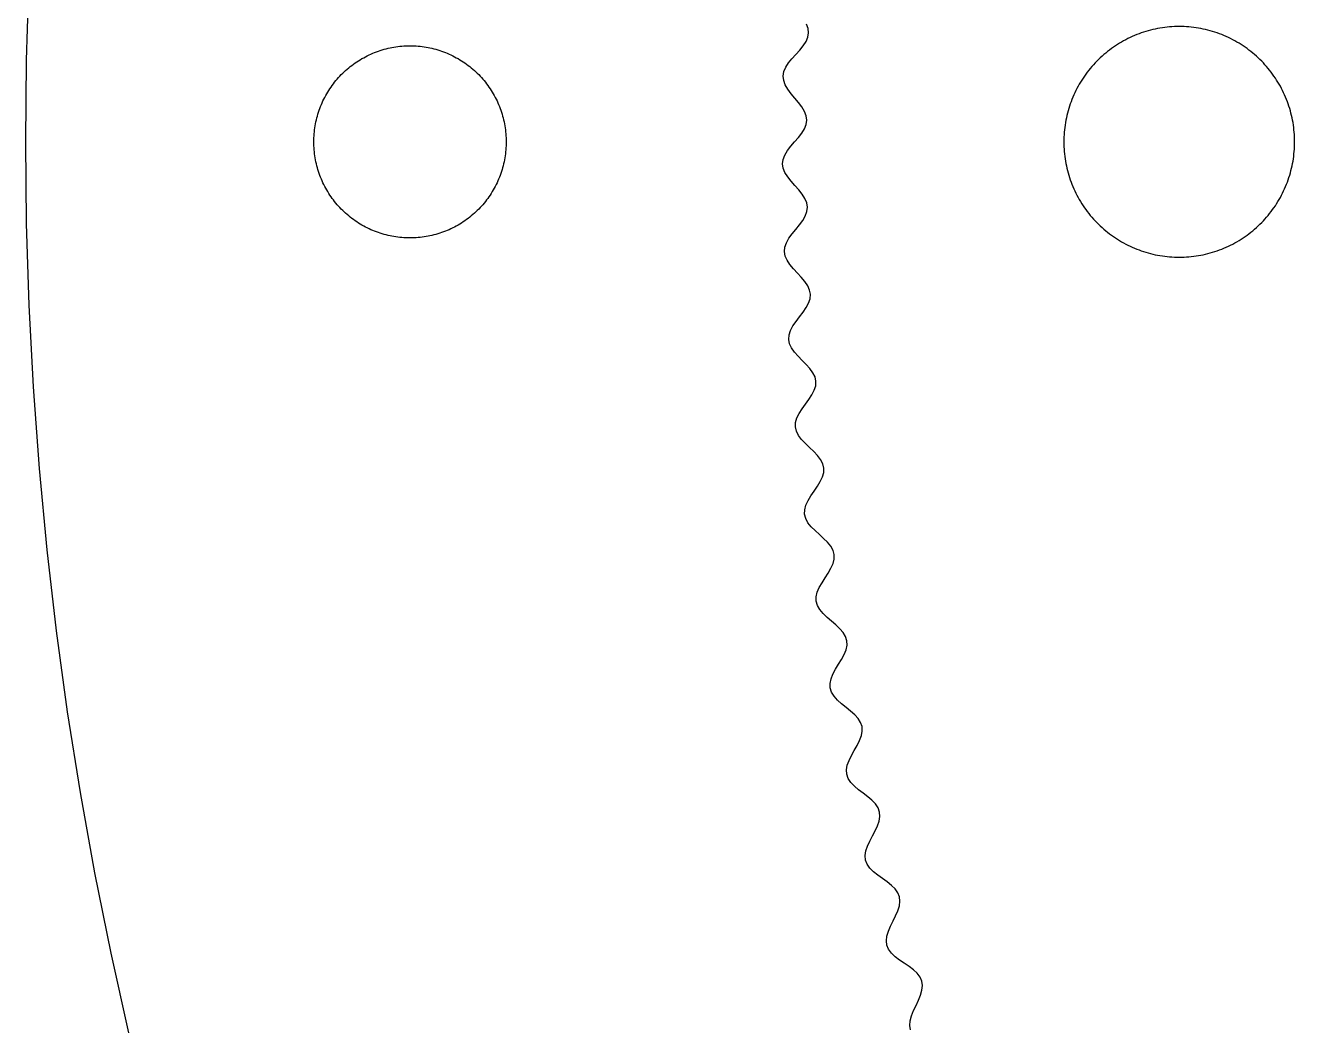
# Model space of a CAD drawing. Header units: metres. Extents: x -102 to 102, y -102 to 102.
# Drawn here: x -101.5 to -68.5, y -23.04 to 3.03 of the extents above; entities that cross this region are included whole.
import ezdxf

# ---------------------------------------------------------------- set-up
doc = ezdxf.new("R2010")
doc.units = ezdxf.units.M

msp = doc.modelspace()

# ---------------------------------------------------------------- linework, layer by layer
for p, q in [((-101.411, 4.25037), (-101.478, 2.12564)), ((-81.1469, 2.94716), (-81.1874, 3.06213)), ((-71.876, 2.97633), (-71.9382, 2.9678)), ((-71.8136, 2.98355), (-71.876, 2.97633)), ((-71.751, 2.98947), (-71.8136, 2.98355)), ((-71.6884, 2.99408), (-71.751, 2.98947)), ((-71.6256, 2.99736), (-71.6884, 2.99408)), ((-71.5628, 2.99933), (-71.6256, 2.99736)), ((-71.5, 3), (-71.5628, 2.99933)), ((-71.4372, 2.99933), (-71.5, 3)), ((-71.3744, 2.99736), (-71.4372, 2.99933)), ((-71.3116, 2.99408), (-71.3744, 2.99736)), ((-71.249, 2.98947), (-71.3116, 2.99408)), ((-71.1864, 2.98355), (-71.249, 2.98947)), ((-71.124, 2.97633), (-71.1864, 2.98355)), ((-71.0617, 2.9678), (-71.124, 2.97633)), ((-81.2033, 2.60866), (-81.1548, 2.72054)), ((-81.1548, 2.72054), (-81.1355, 2.83331)), ((-81.1355, 2.83331), (-81.1469, 2.94716)), ((-72.8899, 2.6586), (-72.9453, 2.62891)), ((-72.8339, 2.68713), (-72.8899, 2.6586)), ((-72.7773, 2.71448), (-72.8339, 2.68713)), ((-72.7202, 2.74063), (-72.7773, 2.71448)), ((-72.6625, 2.76558), (-72.7202, 2.74063)), ((-72.6044, 2.78932), (-72.6625, 2.76558)), ((-72.5457, 2.81184), (-72.6044, 2.78932)), ((-72.4866, 2.83311), (-72.5457, 2.81184)), ((-72.427, 2.85316), (-72.4866, 2.83311)), ((-72.3671, 2.87195), (-72.427, 2.85316)), ((-72.3067, 2.88948), (-72.3671, 2.87195)), ((-72.2461, 2.90575), (-72.3067, 2.88948)), ((-72.185, 2.92073), (-72.2461, 2.90575)), ((-72.1237, 2.93443), (-72.185, 2.92073)), ((-72.0621, 2.94685), (-72.1237, 2.93443)), ((-72.0003, 2.95798), (-72.0621, 2.94685)), ((-71.9382, 2.9678), (-72.0003, 2.95798)), ((-70.9997, 2.95798), (-71.0617, 2.9678)), ((-70.9379, 2.94685), (-70.9997, 2.95798)), ((-70.8763, 2.93443), (-70.9379, 2.94685)), ((-70.8149, 2.92073), (-70.8763, 2.93443)), ((-70.7539, 2.90575), (-70.8149, 2.92073)), ((-70.6932, 2.88948), (-70.7539, 2.90575)), ((-70.6329, 2.87195), (-70.6932, 2.88948)), ((-70.5729, 2.85316), (-70.6329, 2.87195)), ((-70.5134, 2.83311), (-70.5729, 2.85316)), ((-70.4543, 2.81184), (-70.5134, 2.83311)), ((-70.3956, 2.78932), (-70.4543, 2.81184)), ((-70.3374, 2.76558), (-70.3956, 2.78932)), ((-70.2798, 2.74063), (-70.3374, 2.76558)), ((-70.2227, 2.71448), (-70.2798, 2.74063)), ((-70.1661, 2.68713), (-70.2227, 2.71448)), ((-70.1101, 2.6586), (-70.1661, 2.68713)), ((-70.0547, 2.62891), (-70.1101, 2.6586)), ((-92.4688, 2.30466), (-92.4203, 2.32443)), ((-92.4203, 2.32443), (-92.3714, 2.3432)), ((-92.3714, 2.3432), (-92.3222, 2.36093)), ((-92.3222, 2.36093), (-92.2725, 2.37764)), ((-92.2725, 2.37764), (-92.2226, 2.3933)), ((-92.2226, 2.3933), (-92.1723, 2.4079)), ((-92.1723, 2.4079), (-92.1217, 2.42145)), ((-92.1217, 2.42145), (-92.0709, 2.43394)), ((-92.0709, 2.43394), (-92.0198, 2.44536)), ((-92.0198, 2.44536), (-91.9684, 2.4557)), ((-91.9684, 2.4557), (-91.9169, 2.46498)), ((-91.9169, 2.46498), (-91.8652, 2.47318)), ((-91.8652, 2.47318), (-91.8133, 2.48029)), ((-91.8133, 2.48029), (-91.7613, 2.4863)), ((-91.7613, 2.4863), (-91.7092, 2.49123)), ((-91.7092, 2.49123), (-91.657, 2.49506)), ((-91.657, 2.49506), (-91.6047, 2.4978)), ((-91.6047, 2.4978), (-91.5524, 2.49945)), ((-91.5524, 2.49945), (-91.5, 2.5)), ((-91.5, 2.5), (-91.4476, 2.49945)), ((-91.4476, 2.49945), (-91.3953, 2.4978)), ((-91.3953, 2.4978), (-91.343, 2.49506)), ((-91.343, 2.49506), (-91.2908, 2.49123)), ((-91.2908, 2.49123), (-91.2387, 2.4863)), ((-91.2387, 2.4863), (-91.1867, 2.48029)), ((-91.1867, 2.48029), (-91.1348, 2.47318)), ((-91.1348, 2.47318), (-91.0831, 2.46498)), ((-91.0831, 2.46498), (-91.0315, 2.4557)), ((-91.0315, 2.4557), (-90.9802, 2.44536)), ((-90.9802, 2.44536), (-90.9291, 2.43394)), ((-90.9291, 2.43394), (-90.8783, 2.42145)), ((-90.8783, 2.42145), (-90.8277, 2.4079)), ((-90.8277, 2.4079), (-90.7774, 2.3933)), ((-90.7774, 2.3933), (-90.7274, 2.37764)), ((-90.7274, 2.37764), (-90.6778, 2.36093)), ((-90.6778, 2.36093), (-90.6286, 2.3432)), ((-90.6286, 2.3432), (-90.5797, 2.32443)), ((-90.5797, 2.32443), (-90.5312, 2.30466)), ((-81.4682, 2.2756), (-81.3677, 2.38651)), ((-81.3677, 2.38651), (-81.2765, 2.49741)), ((-81.2765, 2.49741), (-81.2033, 2.60866)), ((-73.4123, 2.31154), (-73.4603, 2.27098)), ((-73.3634, 2.35107), (-73.4123, 2.31154)), ((-73.3138, 2.38959), (-73.3634, 2.35107)), ((-73.2634, 2.42705), (-73.3138, 2.38959)), ((-73.2121, 2.46344), (-73.2634, 2.42705)), ((-73.1602, 2.49875), (-73.2121, 2.46344)), ((-73.1075, 2.53297), (-73.1602, 2.49875)), ((-73.0541, 2.56609), (-73.1075, 2.53297)), ((-73, 2.59807), (-73.0541, 2.56609)), ((-72.9453, 2.62891), (-73, 2.59807)), ((-70, 2.59807), (-70.0547, 2.62891)), ((-69.9459, 2.56609), (-70, 2.59807)), ((-69.8925, 2.53297), (-69.9459, 2.56609)), ((-69.8398, 2.49875), (-69.8925, 2.53297)), ((-69.7879, 2.46344), (-69.8398, 2.49875)), ((-69.7366, 2.42705), (-69.7879, 2.46344)), ((-69.6862, 2.38959), (-69.7366, 2.42705)), ((-69.6366, 2.35107), (-69.6862, 2.38959)), ((-69.5877, 2.31154), (-69.6366, 2.35107)), ((-69.5397, 2.27098), (-69.5877, 2.31154)), ((-101.478, 2.12564), (-101.5, 0)), ((-93.0529, 1.95923), (-93.0115, 1.99132)), ((-93.0115, 1.99132), (-92.9695, 2.02254)), ((-92.9695, 2.02254), (-92.9268, 2.05287)), ((-92.9268, 2.05287), (-92.8835, 2.08229)), ((-92.8835, 2.08229), (-92.8396, 2.11081)), ((-92.8396, 2.11081), (-92.7951, 2.1384)), ((-92.7951, 2.1384), (-92.75, 2.16505)), ((-92.75, 2.16505), (-92.7044, 2.19077)), ((-92.7044, 2.19077), (-92.6582, 2.2155)), ((-92.6582, 2.2155), (-92.6116, 2.23927)), ((-92.6116, 2.23927), (-92.5644, 2.26205)), ((-92.5644, 2.26205), (-92.5168, 2.28386)), ((-92.5168, 2.28386), (-92.4688, 2.30466)), ((-90.5312, 2.30466), (-90.4832, 2.28386)), ((-90.4832, 2.28386), (-90.4355, 2.26205)), ((-90.4355, 2.26205), (-90.3884, 2.23927)), ((-90.3884, 2.23927), (-90.3418, 2.2155)), ((-90.3418, 2.2155), (-90.2956, 2.19077)), ((-90.2956, 2.19077), (-90.25, 2.16505)), ((-90.25, 2.16505), (-90.2049, 2.1384)), ((-90.2049, 2.1384), (-90.1604, 2.11081)), ((-90.1604, 2.11081), (-90.1165, 2.08229)), ((-90.1165, 2.08229), (-90.0732, 2.05287)), ((-90.0732, 2.05287), (-90.0305, 2.02254)), ((-90.0305, 2.02254), (-89.9885, 1.99132)), ((-89.9885, 1.99132), (-89.9471, 1.95923)), ((-81.7318, 1.94038), (-81.6593, 2.05275)), ((-81.6593, 2.05275), (-81.5686, 2.16443)), ((-81.5686, 2.16443), (-81.4682, 2.2756)), ((-73.7294, 2.00739), (-73.771, 1.96025)), ((-73.6869, 2.05363), (-73.7294, 2.00739)), ((-73.6434, 2.09898), (-73.6869, 2.05363)), ((-73.599, 2.14342), (-73.6434, 2.09898)), ((-73.5536, 2.1869), (-73.599, 2.14342)), ((-73.5074, 2.22943), (-73.5536, 2.1869)), ((-73.4603, 2.27098), (-73.5074, 2.22943)), ((-69.4926, 2.22943), (-69.5397, 2.27098)), ((-69.4464, 2.1869), (-69.4926, 2.22943)), ((-69.401, 2.14342), (-69.4464, 2.1869)), ((-69.3566, 2.09898), (-69.401, 2.14342)), ((-69.3131, 2.05363), (-69.3566, 2.09898)), ((-69.2706, 2.00739), (-69.3131, 2.05363)), ((-69.229, 1.96025), (-69.2706, 2.00739)), ((-93.3925, 1.63354), (-93.3578, 1.67282)), ((-93.3578, 1.67282), (-93.3224, 1.71136)), ((-93.3224, 1.71136), (-93.2862, 1.74915)), ((-93.2862, 1.74915), (-93.2491, 1.78618)), ((-93.2491, 1.78618), (-93.2114, 1.82242)), ((-93.2114, 1.82242), (-93.1728, 1.85785)), ((-93.1728, 1.85785), (-93.1335, 1.89249)), ((-93.1335, 1.89249), (-93.0936, 1.92627)), ((-93.0936, 1.92627), (-93.0529, 1.95923)), ((-89.9471, 1.95923), (-89.9064, 1.92627)), ((-89.9064, 1.92627), (-89.8664, 1.89249)), ((-89.8664, 1.89249), (-89.8272, 1.85785)), ((-89.8272, 1.85785), (-89.7886, 1.82242)), ((-89.7886, 1.82242), (-89.7508, 1.78618)), ((-89.7508, 1.78618), (-89.7138, 1.74915)), ((-89.7138, 1.74915), (-89.6776, 1.71136)), ((-89.6776, 1.71136), (-89.6421, 1.67282)), ((-89.6421, 1.67282), (-89.6075, 1.63354)), ((-81.797, 1.71339), (-81.7792, 1.82726)), ((-81.784, 1.59888), (-81.797, 1.71339)), ((-81.7792, 1.82726), (-81.7318, 1.94038)), ((-73.9987, 1.66017), (-74.033, 1.60747)), ((-73.9634, 1.71213), (-73.9987, 1.66017)), ((-73.927, 1.76335), (-73.9634, 1.71213)), ((-73.8896, 1.8138), (-73.927, 1.76335)), ((-73.8511, 1.86343), (-73.8896, 1.8138)), ((-73.8115, 1.91226), (-73.8511, 1.86343)), ((-73.771, 1.96025), (-73.8115, 1.91226)), ((-69.1884, 1.91226), (-69.229, 1.96025)), ((-69.1489, 1.86343), (-69.1884, 1.91226)), ((-69.1104, 1.8138), (-69.1489, 1.86343)), ((-69.0729, 1.76335), (-69.1104, 1.8138)), ((-69.0365, 1.71213), (-69.0729, 1.76335)), ((-69.0012, 1.66017), (-69.0365, 1.71213)), ((-68.967, 1.60747), (-69.0012, 1.66017)), ((-93.6384, 1.29506), (-93.6108, 1.33955)), ((-93.6108, 1.33955), (-93.5823, 1.38347)), ((-93.5823, 1.38347), (-93.5529, 1.42677)), ((-93.5529, 1.42677), (-93.5225, 1.46945)), ((-93.5225, 1.46945), (-93.4913, 1.51149)), ((-93.4913, 1.51149), (-93.4592, 1.55286)), ((-93.4592, 1.55286), (-93.4263, 1.59355)), ((-93.4263, 1.59355), (-93.3925, 1.63354)), ((-89.6075, 1.63354), (-89.5737, 1.59355)), ((-89.5737, 1.59355), (-89.5408, 1.55286)), ((-89.5408, 1.55286), (-89.5087, 1.51149)), ((-89.5087, 1.51149), (-89.4774, 1.46945)), ((-89.4774, 1.46945), (-89.4471, 1.42677)), ((-89.4471, 1.42677), (-89.4177, 1.38347)), ((-89.4177, 1.38347), (-89.3892, 1.33955)), ((-89.3892, 1.33955), (-89.3616, 1.29506)), ((-81.7414, 1.48387), (-81.784, 1.59888)), ((-81.6737, 1.36858), (-81.7414, 1.48387)), ((-81.5877, 1.25319), (-81.6737, 1.36858)), ((-74.1871, 1.33389), (-74.2145, 1.27733)), ((-74.1586, 1.38988), (-74.1871, 1.33389)), ((-74.1289, 1.44525), (-74.1586, 1.38988)), ((-74.0981, 1.5), (-74.1289, 1.44525)), ((-74.0661, 1.55408), (-74.0981, 1.5)), ((-74.033, 1.60747), (-74.0661, 1.55408)), ((-68.9339, 1.55408), (-68.967, 1.60747)), ((-68.9019, 1.5), (-68.9339, 1.55408)), ((-68.8711, 1.44525), (-68.9019, 1.5)), ((-68.8414, 1.38988), (-68.8711, 1.44525)), ((-68.8129, 1.33389), (-68.8414, 1.38988)), ((-68.7855, 1.27733), (-68.8129, 1.33389)), ((-93.8047, 0.968781), (-93.7839, 1.01683)), ((-93.7839, 1.01683), (-93.7621, 1.06444)), ((-93.7621, 1.06444), (-93.7393, 1.11159)), ((-93.7393, 1.11159), (-93.7155, 1.15823)), ((-93.7155, 1.15823), (-93.6908, 1.20438)), ((-93.6908, 1.20438), (-93.6651, 1.25)), ((-93.6651, 1.25), (-93.6384, 1.29506)), ((-89.3616, 1.29506), (-89.3349, 1.25)), ((-89.3349, 1.25), (-89.3092, 1.20438)), ((-89.3092, 1.20438), (-89.2845, 1.15823)), ((-89.2845, 1.15823), (-89.2607, 1.11159)), ((-89.2607, 1.11159), (-89.2379, 1.06444)), ((-89.2379, 1.06444), (-89.2161, 1.01683)), ((-89.2161, 1.01683), (-89.1953, 0.968781)), ((-81.4921, 1.13791), (-81.5877, 1.25319)), ((-81.3962, 1.0229), (-81.4921, 1.13791)), ((-81.3098, 0.908264), (-81.3962, 1.0229)), ((-74.3118, 1.04572), (-74.3331, 0.986588)), ((-74.2893, 1.10437), (-74.3118, 1.04572)), ((-74.2656, 1.16254), (-74.2893, 1.10437)), ((-74.2406, 1.2202), (-74.2656, 1.16254)), ((-74.2145, 1.27733), (-74.2406, 1.2202)), ((-68.7594, 1.2202), (-68.7855, 1.27733)), ((-68.7344, 1.16254), (-68.7594, 1.2202)), ((-68.7107, 1.10437), (-68.7344, 1.16254)), ((-68.6881, 1.04572), (-68.7107, 1.10437)), ((-68.6669, 0.986588), (-68.6881, 1.04572)), ((-93.9214, 0.621719), (-93.9079, 0.672287)), ((-93.9079, 0.672287), (-93.8933, 0.722565)), ((-93.8933, 0.722565), (-93.8776, 0.772537)), ((-93.8776, 0.772537), (-93.8609, 0.822159)), ((-93.8609, 0.822159), (-93.8432, 0.871429)), ((-93.8432, 0.871429), (-93.8244, 0.920303)), ((-93.8244, 0.920303), (-93.8047, 0.968781)), ((-89.1953, 0.968781), (-89.1756, 0.920303)), ((-89.1756, 0.920303), (-89.1568, 0.871429)), ((-89.1568, 0.871429), (-89.1391, 0.822159)), ((-89.1391, 0.822159), (-89.1223, 0.772537)), ((-89.1223, 0.772537), (-89.1067, 0.722565)), ((-89.1067, 0.722565), (-89.0921, 0.672287)), ((-89.0921, 0.672287), (-89.0785, 0.621719)), ((-81.2413, 0.794052), (-81.3098, 0.908264)), ((-81.1976, 0.680252), (-81.2413, 0.794052)), ((-81.183, 0.566772), (-81.1976, 0.680252)), ((-74.4207, 0.685043), (-74.4344, 0.623734)), ((-74.4057, 0.746063), (-74.4207, 0.685043)), ((-74.3895, 0.806747), (-74.4057, 0.746063)), ((-74.3719, 0.867081), (-74.3895, 0.806747)), ((-74.3532, 0.927048), (-74.3719, 0.867081)), ((-74.3331, 0.986588), (-74.3532, 0.927048)), ((-68.6468, 0.927048), (-68.6669, 0.986588)), ((-68.628, 0.867081), (-68.6468, 0.927048)), ((-68.6105, 0.806747), (-68.628, 0.867081)), ((-68.5942, 0.746063), (-68.6105, 0.806747)), ((-68.5793, 0.685043), (-68.5942, 0.746063)), ((-68.5656, 0.623734), (-68.5793, 0.685043)), ((-93.9803, 0.313324), (-93.9732, 0.365204)), ((-93.9732, 0.365204), (-93.965, 0.416916)), ((-93.965, 0.416916), (-93.9557, 0.468445)), ((-93.9557, 0.468445), (-93.9454, 0.519775)), ((-93.9454, 0.519775), (-93.9339, 0.570877)), ((-93.9339, 0.570877), (-93.9214, 0.621719)), ((-89.0785, 0.621719), (-89.066, 0.570877)), ((-89.066, 0.570877), (-89.0546, 0.519775)), ((-89.0546, 0.519775), (-89.0443, 0.468445)), ((-89.0443, 0.468445), (-89.035, 0.416916)), ((-89.035, 0.416916), (-89.0268, 0.365204)), ((-89.0268, 0.365204), (-89.0197, 0.313324)), ((-81.3145, 0.227066), (-81.2444, 0.340317)), ((-81.2444, 0.340317), (-81.1991, 0.453491)), ((-81.1991, 0.453491), (-81.183, 0.566772)), ((-74.4763, 0.375992), (-74.4836, 0.313583)), ((-74.4678, 0.438248), (-74.4763, 0.375992)), ((-74.458, 0.500305), (-74.4678, 0.438248)), ((-74.4469, 0.562134), (-74.458, 0.500305)), ((-74.4344, 0.623734), (-74.4469, 0.562134)), ((-68.5531, 0.562134), (-68.5656, 0.623734)), ((-68.542, 0.500305), (-68.5531, 0.562134)), ((-68.5322, 0.438248), (-68.542, 0.500305)), ((-68.5237, 0.375992), (-68.5322, 0.438248)), ((-68.5164, 0.313583), (-68.5237, 0.375992)), ((-101.5, 0), (-101.478, -2.12564)), ((-94, 0), (-93.9995, 0.052353)), ((-93.9995, -0.052353), (-94, 0)), ((-93.9995, 0.052353), (-93.9978, 0.104675)), ((-93.9978, 0.104675), (-93.9951, 0.156967)), ((-93.9951, 0.156967), (-93.9912, 0.209183)), ((-93.9912, 0.209183), (-93.9863, 0.261307)), ((-93.9863, 0.261307), (-93.9803, 0.313324)), ((-89.0197, 0.313324), (-89.0137, 0.261307)), ((-89.0137, 0.261307), (-89.0088, 0.209183)), ((-89.0088, 0.209183), (-89.0049, 0.156967)), ((-89.0049, 0.156967), (-89.0022, 0.104675)), ((-89.0022, 0.104675), (-89.0005, 0.052353)), ((-89.0005, 0.052353), (-89, 0)), ((-89, 0), (-89.0005, -0.052353)), ((-81.5973, -0.113922), (-81.5, 0)), ((-81.5, 0), (-81.4026, 0.113647)), ((-81.4026, 0.113647), (-81.3145, 0.227066)), ((-74.4993, 0.06282), (-74.5, 0)), ((-74.5, 0), (-74.4993, -0.06282)), ((-74.4974, 0.125626), (-74.4993, 0.06282)), ((-74.4941, 0.18837), (-74.4974, 0.125626)), ((-74.4895, 0.251022), (-74.4941, 0.18837)), ((-74.4836, 0.313583), (-74.4895, 0.251022)), ((-68.5105, 0.251022), (-68.5164, 0.313583)), ((-68.5059, 0.18837), (-68.5105, 0.251022)), ((-68.5026, 0.125626), (-68.5059, 0.18837)), ((-68.5007, 0.06282), (-68.5026, 0.125626)), ((-68.5, 0), (-68.5007, 0.06282)), ((-68.5007, -0.06282), (-68.5, 0)), ((-93.9978, -0.104675), (-93.9995, -0.052353)), ((-93.9951, -0.156967), (-93.9978, -0.104675)), ((-93.9912, -0.209183), (-93.9951, -0.156967)), ((-93.9863, -0.261307), (-93.9912, -0.209183)), ((-93.9803, -0.313324), (-93.9863, -0.261307)), ((-93.9732, -0.365204), (-93.9803, -0.313324)), ((-89.0197, -0.313324), (-89.0268, -0.365204)), ((-89.0137, -0.261307), (-89.0197, -0.313324)), ((-89.0088, -0.209183), (-89.0137, -0.261307)), ((-89.0049, -0.156967), (-89.0088, -0.209183)), ((-89.0022, -0.104675), (-89.0049, -0.156967)), ((-89.0005, -0.052353), (-89.0022, -0.104675)), ((-81.7541, -0.342438), (-81.6848, -0.228104)), ((-81.6848, -0.228104), (-81.5973, -0.113922)), ((-74.4993, -0.06282), (-74.4974, -0.125626)), ((-74.4974, -0.125626), (-74.4941, -0.18837)), ((-74.4941, -0.18837), (-74.4895, -0.251022)), ((-74.4895, -0.251022), (-74.4836, -0.313583)), ((-74.4836, -0.313583), (-74.4763, -0.375992)), ((-68.5237, -0.375992), (-68.5164, -0.313583)), ((-68.5164, -0.313583), (-68.5105, -0.251022)), ((-68.5105, -0.251022), (-68.5059, -0.18837)), ((-68.5059, -0.18837), (-68.5026, -0.125626)), ((-68.5026, -0.125626), (-68.5007, -0.06282)), ((-93.965, -0.416916), (-93.9732, -0.365204)), ((-93.9557, -0.468445), (-93.965, -0.416916)), ((-93.9454, -0.519775), (-93.9557, -0.468445)), ((-93.9339, -0.570877), (-93.9454, -0.519775)), ((-93.9214, -0.621719), (-93.9339, -0.570877)), ((-93.9079, -0.672287), (-93.9214, -0.621719)), ((-89.0785, -0.621719), (-89.0921, -0.672287)), ((-89.066, -0.570877), (-89.0785, -0.621719)), ((-89.0546, -0.519775), (-89.066, -0.570877)), ((-89.0443, -0.468445), (-89.0546, -0.519775)), ((-89.035, -0.416916), (-89.0443, -0.468445)), ((-89.0268, -0.365204), (-89.035, -0.416916)), ((-81.813, -0.571167), (-81.7983, -0.456848)), ((-81.7967, -0.685272), (-81.813, -0.571167)), ((-81.7983, -0.456848), (-81.7541, -0.342438)), ((-74.4763, -0.375992), (-74.4678, -0.438248)), ((-74.4678, -0.438248), (-74.458, -0.500305)), ((-74.458, -0.500305), (-74.4469, -0.562134)), ((-74.4469, -0.562134), (-74.4344, -0.623734)), ((-74.4344, -0.623734), (-74.4207, -0.685043)), ((-68.5793, -0.685043), (-68.5656, -0.623734)), ((-68.5656, -0.623734), (-68.5531, -0.562134)), ((-68.5531, -0.562134), (-68.542, -0.500305)), ((-68.542, -0.500305), (-68.5322, -0.438248)), ((-68.5322, -0.438248), (-68.5237, -0.375992)), ((-93.8933, -0.722565), (-93.9079, -0.672287)), ((-93.8776, -0.772537), (-93.8933, -0.722565)), ((-93.8609, -0.822159), (-93.8776, -0.772537)), ((-93.8432, -0.871429), (-93.8609, -0.822159)), ((-93.8244, -0.920303), (-93.8432, -0.871429)), ((-93.8047, -0.968781), (-93.8244, -0.920303)), ((-93.7839, -1.01683), (-93.8047, -0.968781)), ((-89.1953, -0.968781), (-89.2161, -1.01683)), ((-89.1756, -0.920303), (-89.1953, -0.968781)), ((-89.1568, -0.871429), (-89.1756, -0.920303)), ((-89.1391, -0.822159), (-89.1568, -0.871429)), ((-89.1223, -0.772537), (-89.1391, -0.822159)), ((-89.1067, -0.722565), (-89.1223, -0.772537)), ((-89.0921, -0.672287), (-89.1067, -0.722565)), ((-81.7509, -0.799042), (-81.7967, -0.685272)), ((-81.6801, -0.912399), (-81.7509, -0.799042)), ((-81.5909, -1.02534), (-81.6801, -0.912399)), ((-74.4207, -0.685043), (-74.4057, -0.746063)), ((-74.4057, -0.746063), (-74.3895, -0.806747)), ((-74.3895, -0.806747), (-74.3719, -0.867081)), ((-74.3719, -0.867081), (-74.3532, -0.927048)), ((-74.3532, -0.927048), (-74.3331, -0.986588)), ((-74.3331, -0.986588), (-74.3118, -1.04572)), ((-68.6881, -1.04572), (-68.6669, -0.986588)), ((-68.6669, -0.986588), (-68.6468, -0.927048)), ((-68.6468, -0.927048), (-68.628, -0.867081)), ((-68.628, -0.867081), (-68.6105, -0.806747)), ((-68.6105, -0.806747), (-68.5942, -0.746063)), ((-68.5942, -0.746063), (-68.5793, -0.685043)), ((-93.7621, -1.06444), (-93.7839, -1.01683)), ((-93.7393, -1.11159), (-93.7621, -1.06444)), ((-93.7155, -1.15823), (-93.7393, -1.11159)), ((-93.6908, -1.20438), (-93.7155, -1.15823)), ((-93.6651, -1.25), (-93.6908, -1.20438)), ((-93.6384, -1.29506), (-93.6651, -1.25)), ((-93.6108, -1.33955), (-93.6384, -1.29506)), ((-89.3616, -1.29506), (-89.3892, -1.33955)), ((-89.3349, -1.25), (-89.3616, -1.29506)), ((-89.3092, -1.20438), (-89.3349, -1.25)), ((-89.2845, -1.15823), (-89.3092, -1.20438)), ((-89.2607, -1.11159), (-89.2845, -1.15823)), ((-89.2379, -1.06444), (-89.2607, -1.11159)), ((-89.2161, -1.01683), (-89.2379, -1.06444)), ((-81.4921, -1.13791), (-81.5909, -1.02534)), ((-81.3931, -1.2502), (-81.4921, -1.13791)), ((-81.3034, -1.36237), (-81.3931, -1.2502)), ((-74.3118, -1.04572), (-74.2893, -1.10437)), ((-74.2893, -1.10437), (-74.2656, -1.16254)), ((-74.2656, -1.16254), (-74.2406, -1.2202)), ((-74.2406, -1.2202), (-74.2145, -1.27733)), ((-74.2145, -1.27733), (-74.1871, -1.33389)), ((-68.8129, -1.33389), (-68.7855, -1.27733)), ((-68.7855, -1.27733), (-68.7594, -1.2202)), ((-68.7594, -1.2202), (-68.7344, -1.16254)), ((-68.7344, -1.16254), (-68.7107, -1.10437)), ((-68.7107, -1.10437), (-68.6881, -1.04572)), ((-93.5823, -1.38347), (-93.6108, -1.33955)), ((-93.5529, -1.42677), (-93.5823, -1.38347)), ((-93.5225, -1.46945), (-93.5529, -1.42677)), ((-93.4913, -1.51149), (-93.5225, -1.46945)), ((-93.4592, -1.55286), (-93.4913, -1.51149)), ((-93.4263, -1.59355), (-93.4592, -1.55286)), ((-93.3925, -1.63354), (-93.4263, -1.59355)), ((-93.3578, -1.67282), (-93.3925, -1.63354)), ((-89.6075, -1.63354), (-89.6421, -1.67282)), ((-89.5737, -1.59355), (-89.6075, -1.63354)), ((-89.5408, -1.55286), (-89.5737, -1.59355)), ((-89.5087, -1.51149), (-89.5408, -1.55286)), ((-89.4774, -1.46945), (-89.5087, -1.51149)), ((-89.4471, -1.42677), (-89.4774, -1.46945)), ((-89.4177, -1.38347), (-89.4471, -1.42677)), ((-89.3892, -1.33955), (-89.4177, -1.38347)), ((-81.2318, -1.47462), (-81.3034, -1.36237)), ((-81.1849, -1.58717), (-81.2318, -1.47462)), ((-81.1672, -1.7002), (-81.1849, -1.58717)), ((-74.1871, -1.33389), (-74.1586, -1.38988)), ((-74.1586, -1.38988), (-74.1289, -1.44525)), ((-74.1289, -1.44525), (-74.0981, -1.5)), ((-74.0981, -1.5), (-74.0661, -1.55408)), ((-74.0661, -1.55408), (-74.033, -1.60747)), ((-74.033, -1.60747), (-73.9987, -1.66017)), ((-69.0012, -1.66017), (-68.967, -1.60747)), ((-68.967, -1.60747), (-68.9339, -1.55408)), ((-68.9339, -1.55408), (-68.9019, -1.5)), ((-68.9019, -1.5), (-68.8711, -1.44525)), ((-68.8711, -1.44525), (-68.8414, -1.38988)), ((-68.8414, -1.38988), (-68.8129, -1.33389)), ((-93.3224, -1.71136), (-93.3578, -1.67282)), ((-93.2862, -1.74915), (-93.3224, -1.71136)), ((-93.2491, -1.78618), (-93.2862, -1.74915)), ((-93.2114, -1.82242), (-93.2491, -1.78618)), ((-93.1728, -1.85785), (-93.2114, -1.82242)), ((-93.1335, -1.89249), (-93.1728, -1.85785)), ((-93.0936, -1.92627), (-93.1335, -1.89249)), ((-93.0529, -1.95923), (-93.0936, -1.92627)), ((-93.0115, -1.99132), (-93.0529, -1.95923)), ((-89.9471, -1.95923), (-89.9885, -1.99132)), ((-89.9064, -1.92627), (-89.9471, -1.95923)), ((-89.8664, -1.89249), (-89.9064, -1.92627)), ((-89.8272, -1.85785), (-89.8664, -1.89249)), ((-89.7886, -1.82242), (-89.8272, -1.85785)), ((-89.7508, -1.78618), (-89.7886, -1.82242)), ((-89.7138, -1.74915), (-89.7508, -1.78618)), ((-89.6776, -1.71136), (-89.7138, -1.74915)), ((-89.6421, -1.67282), (-89.6776, -1.71136)), ((-81.2892, -2.04344), (-81.2223, -1.92828)), ((-81.2223, -1.92828), (-81.1801, -1.81387)), ((-81.1801, -1.81387), (-81.1672, -1.7002)), ((-73.9987, -1.66017), (-73.9634, -1.71213)), ((-73.9634, -1.71213), (-73.927, -1.76335)), ((-73.927, -1.76335), (-73.8896, -1.8138)), ((-73.8896, -1.8138), (-73.8511, -1.86343)), ((-73.8511, -1.86343), (-73.8115, -1.91226)), ((-73.8115, -1.91226), (-73.771, -1.96025)), ((-73.771, -1.96025), (-73.7294, -2.00739)), ((-69.2706, -2.00739), (-69.229, -1.96025)), ((-69.229, -1.96025), (-69.1884, -1.91226)), ((-69.1884, -1.91226), (-69.1489, -1.86343)), ((-69.1489, -1.86343), (-69.1104, -1.8138)), ((-69.1104, -1.8138), (-69.0729, -1.76335)), ((-69.0729, -1.76335), (-69.0365, -1.71213)), ((-69.0365, -1.71213), (-69.0012, -1.66017)), ((-101.478, -2.12564), (-101.411, -4.25037)), ((-92.9695, -2.02254), (-93.0115, -1.99132)), ((-92.9268, -2.05287), (-92.9695, -2.02254)), ((-92.8835, -2.08229), (-92.9268, -2.05287)), ((-92.8396, -2.11081), (-92.8835, -2.08229)), ((-92.7951, -2.1384), (-92.8396, -2.11081)), ((-92.75, -2.16505), (-92.7951, -2.1384)), ((-92.7044, -2.19077), (-92.75, -2.16505)), ((-92.6582, -2.2155), (-92.7044, -2.19077)), ((-92.6116, -2.23927), (-92.6582, -2.2155)), ((-92.5644, -2.26205), (-92.6116, -2.23927)), ((-92.5168, -2.28386), (-92.5644, -2.26205)), ((-92.4688, -2.30466), (-92.5168, -2.28386)), ((-92.4203, -2.32443), (-92.4688, -2.30466)), ((-90.5312, -2.30466), (-90.5797, -2.32443)), ((-90.4832, -2.28386), (-90.5312, -2.30466)), ((-90.4355, -2.26205), (-90.4832, -2.28386)), ((-90.3884, -2.23927), (-90.4355, -2.26205)), ((-90.3418, -2.2155), (-90.3884, -2.23927)), ((-90.2956, -2.19077), (-90.3418, -2.2155)), ((-90.25, -2.16505), (-90.2956, -2.19077)), ((-90.2049, -2.1384), (-90.25, -2.16505)), ((-90.1604, -2.11081), (-90.2049, -2.1384)), ((-90.1165, -2.08229), (-90.1604, -2.11081)), ((-90.0732, -2.05287), (-90.1165, -2.08229)), ((-90.0305, -2.02254), (-90.0732, -2.05287)), ((-89.9885, -1.99132), (-90.0305, -2.02254)), ((-81.5623, -2.39221), (-81.4682, -2.2756)), ((-81.4682, -2.2756), (-81.374, -2.15927)), ((-81.374, -2.15927), (-81.2892, -2.04344)), ((-73.7294, -2.00739), (-73.6869, -2.05363)), ((-73.6869, -2.05363), (-73.6434, -2.09898)), ((-73.6434, -2.09898), (-73.599, -2.14342)), ((-73.599, -2.14342), (-73.5536, -2.1869)), ((-73.5536, -2.1869), (-73.5074, -2.22943)), ((-73.5074, -2.22943), (-73.4603, -2.27098)), ((-73.4603, -2.27098), (-73.4123, -2.31154)), ((-69.5877, -2.31154), (-69.5397, -2.27098)), ((-69.5397, -2.27098), (-69.4926, -2.22943)), ((-69.4926, -2.22943), (-69.4464, -2.1869)), ((-69.4464, -2.1869), (-69.401, -2.14342)), ((-69.401, -2.14342), (-69.3566, -2.09898)), ((-69.3566, -2.09898), (-69.3131, -2.05363)), ((-69.3131, -2.05363), (-69.2706, -2.00739)), ((-92.3714, -2.3432), (-92.4203, -2.32443)), ((-92.3222, -2.36093), (-92.3714, -2.3432)), ((-92.2725, -2.37764), (-92.3222, -2.36093)), ((-92.2226, -2.3933), (-92.2725, -2.37764)), ((-92.1723, -2.4079), (-92.2226, -2.3933)), ((-92.1217, -2.42145), (-92.1723, -2.4079)), ((-92.0709, -2.43394), (-92.1217, -2.42145)), ((-92.0198, -2.44536), (-92.0709, -2.43394)), ((-91.9684, -2.4557), (-92.0198, -2.44536)), ((-91.9169, -2.46498), (-91.9684, -2.4557)), ((-91.8652, -2.47318), (-91.9169, -2.46498)), ((-91.8133, -2.48029), (-91.8652, -2.47318)), ((-91.7613, -2.4863), (-91.8133, -2.48029)), ((-91.7092, -2.49123), (-91.7613, -2.4863)), ((-91.657, -2.49506), (-91.7092, -2.49123)), ((-91.6047, -2.4978), (-91.657, -2.49506)), ((-91.5524, -2.49945), (-91.6047, -2.4978)), ((-91.5, -2.5), (-91.5524, -2.49945)), ((-91.4476, -2.49945), (-91.5, -2.5)), ((-91.3953, -2.4978), (-91.4476, -2.49945)), ((-91.343, -2.49506), (-91.3953, -2.4978)), ((-91.2908, -2.49123), (-91.343, -2.49506)), ((-91.2387, -2.4863), (-91.2908, -2.49123)), ((-91.1867, -2.48029), (-91.2387, -2.4863)), ((-91.1348, -2.47318), (-91.1867, -2.48029)), ((-91.0831, -2.46498), (-91.1348, -2.47318)), ((-91.0315, -2.4557), (-91.0831, -2.46498)), ((-90.9802, -2.44536), (-91.0315, -2.4557)), ((-90.9291, -2.43394), (-90.9802, -2.44536)), ((-90.8783, -2.42145), (-90.9291, -2.43394)), ((-90.8277, -2.4079), (-90.8783, -2.42145)), ((-90.7774, -2.3933), (-90.8277, -2.4079)), ((-90.7274, -2.37764), (-90.7774, -2.3933)), ((-90.6778, -2.36093), (-90.7274, -2.37764)), ((-90.6286, -2.3432), (-90.6778, -2.36093)), ((-90.5797, -2.32443), (-90.6286, -2.3432)), ((-81.7536, -2.74062), (-81.7127, -2.62502)), ((-81.7127, -2.62502), (-81.6466, -2.50879)), ((-81.6466, -2.50879), (-81.5623, -2.39221)), ((-73.4123, -2.31154), (-73.3634, -2.35107)), ((-73.3634, -2.35107), (-73.3138, -2.38959)), ((-73.3138, -2.38959), (-73.2634, -2.42705)), ((-73.2634, -2.42705), (-73.2121, -2.46344)), ((-73.2121, -2.46344), (-73.1602, -2.49875)), ((-73.1602, -2.49875), (-73.1075, -2.53297)), ((-73.1075, -2.53297), (-73.0541, -2.56609)), ((-73.0541, -2.56609), (-73, -2.59807)), ((-73, -2.59807), (-72.9453, -2.62891)), ((-72.9453, -2.62891), (-72.8899, -2.6586)), ((-70.1101, -2.6586), (-70.0547, -2.62891)), ((-70.0547, -2.62891), (-70, -2.59807)), ((-70, -2.59807), (-69.9459, -2.56609)), ((-69.9459, -2.56609), (-69.8925, -2.53297)), ((-69.8925, -2.53297), (-69.8398, -2.49875)), ((-69.8398, -2.49875), (-69.7879, -2.46344)), ((-69.7879, -2.46344), (-69.7366, -2.42705)), ((-69.7366, -2.42705), (-69.6862, -2.38959)), ((-69.6862, -2.38959), (-69.6366, -2.35107)), ((-69.6366, -2.35107), (-69.5877, -2.31154)), ((-81.7652, -2.8553), (-81.7536, -2.74062)), ((-81.7457, -2.9689), (-81.7652, -2.8553)), ((-81.6967, -3.08134), (-81.7457, -2.9689)), ((-72.8899, -2.6586), (-72.8339, -2.68713)), ((-72.8339, -2.68713), (-72.7773, -2.71448)), ((-72.7773, -2.71448), (-72.7202, -2.74063)), ((-72.7202, -2.74063), (-72.6625, -2.76558)), ((-72.6625, -2.76558), (-72.6044, -2.78932)), ((-72.6044, -2.78932), (-72.5457, -2.81184)), ((-72.5457, -2.81184), (-72.4866, -2.83311)), ((-72.4866, -2.83311), (-72.427, -2.85316)), ((-72.427, -2.85316), (-72.3671, -2.87195)), ((-72.3671, -2.87195), (-72.3067, -2.88948)), ((-72.3067, -2.88948), (-72.2461, -2.90575)), ((-72.2461, -2.90575), (-72.185, -2.92073)), ((-72.185, -2.92073), (-72.1237, -2.93443)), ((-72.1237, -2.93443), (-72.0621, -2.94685)), ((-72.0621, -2.94685), (-72.0003, -2.95798)), ((-72.0003, -2.95798), (-71.9382, -2.9678)), ((-71.9382, -2.9678), (-71.876, -2.97633)), ((-71.124, -2.97633), (-71.0617, -2.9678)), ((-71.0617, -2.9678), (-70.9997, -2.95798)), ((-70.9997, -2.95798), (-70.9379, -2.94685)), ((-70.9379, -2.94685), (-70.8763, -2.93443)), ((-70.8763, -2.93443), (-70.8149, -2.92073)), ((-70.8149, -2.92073), (-70.7539, -2.90575)), ((-70.7539, -2.90575), (-70.6932, -2.88948)), ((-70.6932, -2.88948), (-70.6329, -2.87195)), ((-70.6329, -2.87195), (-70.5729, -2.85316)), ((-70.5729, -2.85316), (-70.5134, -2.83311)), ((-70.5134, -2.83311), (-70.4543, -2.81184)), ((-70.4543, -2.81184), (-70.3956, -2.78932)), ((-70.3956, -2.78932), (-70.3374, -2.76558)), ((-70.3374, -2.76558), (-70.2798, -2.74063)), ((-70.2798, -2.74063), (-70.2227, -2.71448)), ((-70.2227, -2.71448), (-70.1661, -2.68713)), ((-70.1661, -2.68713), (-70.1101, -2.6586)), ((-81.6227, -3.19269), (-81.6967, -3.08134)), ((-81.5305, -3.3031), (-81.6227, -3.19269)), ((-71.876, -2.97633), (-71.8136, -2.98355)), ((-71.8136, -2.98355), (-71.751, -2.98947)), ((-71.751, -2.98947), (-71.6884, -2.99408)), ((-71.6884, -2.99408), (-71.6256, -2.99736)), ((-71.6256, -2.99736), (-71.5628, -2.99933)), ((-71.5628, -2.99933), (-71.5, -3)), ((-71.5, -3), (-71.4372, -2.99933)), ((-71.4372, -2.99933), (-71.3744, -2.99736)), ((-71.3744, -2.99736), (-71.3116, -2.99408)), ((-71.3116, -2.99408), (-71.249, -2.98947)), ((-71.249, -2.98947), (-71.1864, -2.98355)), ((-71.1864, -2.98355), (-71.124, -2.97633)), ((-81.4285, -3.41286), (-81.5305, -3.3031)), ((-81.3264, -3.52234), (-81.4285, -3.41286)), ((-81.2337, -3.63197), (-81.3264, -3.52234)), ((-81.1589, -3.74217), (-81.2337, -3.63197)), ((-81.1089, -3.85336), (-81.1589, -3.74217)), ((-81.0881, -3.96587), (-81.1089, -3.85336)), ((-101.411, -4.25037), (-101.3, -6.37323)), ((-81.2004, -4.31238), (-81.1368, -4.19539)), ((-81.1368, -4.19539), (-81.0979, -4.07985)), ((-81.0979, -4.07985), (-81.0881, -3.96587)), ((-81.4637, -4.66862), (-81.3729, -4.54944)), ((-81.3729, -4.54944), (-81.282, -4.43053)), ((-81.282, -4.43053), (-81.2004, -4.31238)), ((-81.6452, -5.02223), (-81.6075, -4.90555)), ((-81.6075, -4.90555), (-81.5447, -4.78752)), ((-81.5447, -4.78752), (-81.4637, -4.66862)), ((-81.6535, -5.13719), (-81.6452, -5.02223)), ((-81.6309, -5.25021), (-81.6535, -5.13719)), ((-81.5789, -5.36125), (-81.6309, -5.25021)), ((-81.5018, -5.47049), (-81.5789, -5.36125)), ((-81.4064, -5.57828), (-81.5018, -5.47049)), ((-81.3015, -5.68515), (-81.4064, -5.57828)), ((-81.1964, -5.79173), (-81.3015, -5.68515)), ((-81.1006, -5.89873), (-81.1964, -5.79173)), ((-81.0228, -6.00681), (-81.1006, -5.89873)), ((-80.9697, -6.11656), (-81.0228, -6.00681)), ((-80.9457, -6.22842), (-80.9697, -6.11656)), ((-80.9523, -6.34265), (-80.9457, -6.22842)), ((-101.3, -6.37323), (-101.144, -8.49329)), ((-81.1266, -6.69832), (-81.0483, -6.57794)), ((-81.0483, -6.57794), (-80.988, -6.45923)), ((-80.988, -6.45923), (-80.9523, -6.34265)), ((-81.3015, -6.94141), (-81.2142, -6.81973)), ((-81.2142, -6.81973), (-81.1266, -6.69832)), ((-81.4732, -7.29994), (-81.4387, -7.18225)), ((-81.4387, -7.18225), (-81.3793, -7.06252)), ((-81.3793, -7.06252), (-81.3015, -6.94141)), ((-81.4783, -7.4151), (-81.4732, -7.29994)), ((-81.4525, -7.52744), (-81.4783, -7.4151)), ((-81.3974, -7.63698), (-81.4525, -7.52744)), ((-81.3172, -7.74402), (-81.3974, -7.63698)), ((-81.2189, -7.84911), (-81.3172, -7.74402)), ((-81.111, -7.953), (-81.2189, -7.84911)), ((-81.003, -8.05661), (-81.111, -7.953)), ((-80.9043, -8.16089), (-81.003, -8.05661)), ((-80.8235, -8.26675), (-80.9043, -8.16089)), ((-101.144, -8.49329), (-100.944, -10.6096)), ((-80.7674, -8.37498), (-80.8235, -8.26675)), ((-80.7402, -8.48613), (-80.7674, -8.37498)), ((-80.7437, -8.60049), (-80.7402, -8.48613)), ((-80.9079, -8.96091), (-80.8331, -8.83838)), ((-80.8331, -8.83838), (-80.776, -8.71803)), ((-80.776, -8.71803), (-80.7437, -8.60049)), ((-81.1503, -9.332), (-81.076, -9.20877)), ((-81.076, -9.20877), (-80.9921, -9.08472)), ((-80.9921, -9.08472), (-80.9079, -8.96091)), ((-81.2376, -9.57196), (-81.2065, -9.45335)), ((-81.2065, -9.45335), (-81.1503, -9.332)), ((-81.2395, -9.68721), (-81.2376, -9.57196)), ((-81.2106, -9.79878), (-81.2395, -9.68721)), ((-81.1524, -9.90675), (-81.2106, -9.79878)), ((-81.0693, -10.0115), (-81.1524, -9.90675)), ((-80.9681, -10.1138), (-81.0693, -10.0115)), ((-80.8573, -10.2146), (-80.9681, -10.1138)), ((-80.7464, -10.3152), (-80.8573, -10.2146)), ((-80.6449, -10.4167), (-80.7464, -10.3152)), ((-80.5611, -10.5202), (-80.6449, -10.4167)), ((-80.502, -10.6269), (-80.5611, -10.5202)), ((-100.944, -10.6096), (-100.7, -12.7213)), ((-80.4718, -10.7372), (-80.502, -10.6269)), ((-80.5011, -10.97), (-80.472, -10.8516)), ((-80.472, -10.8516), (-80.4718, -10.7372)), ((-80.7068, -11.3426), (-80.6262, -11.2165)), ((-80.6262, -11.2165), (-80.5548, -11.0919)), ((-80.5548, -11.0919), (-80.5011, -10.97)), ((-80.8581, -11.5942), (-80.7873, -11.469)), ((-80.7873, -11.469), (-80.7068, -11.3426)), ((-80.9387, -11.8365), (-80.9108, -11.7171)), ((-80.9373, -11.9518), (-80.9387, -11.8365)), ((-80.9108, -11.7171), (-80.8581, -11.5942)), ((-80.9053, -12.0625), (-80.9373, -11.9518)), ((-80.8441, -12.1688), (-80.9053, -12.0625)), ((-80.7582, -12.2712), (-80.8441, -12.1688)), ((-80.6541, -12.3706), (-80.7582, -12.2712)), ((-80.5406, -12.4683), (-80.6541, -12.3706)), ((-80.4269, -12.5658), (-80.5406, -12.4683)), ((-100.7, -12.7213), (-100.411, -14.8274)), ((-80.3226, -12.6644), (-80.4269, -12.5658)), ((-80.236, -12.7655), (-80.3226, -12.6644)), ((-80.1739, -12.8705), (-80.236, -12.7655)), ((-80.1407, -12.9799), (-80.1739, -12.8705)), ((-80.1635, -13.2135), (-80.1377, -13.0943)), ((-80.1377, -13.0943), (-80.1407, -12.9799)), ((-80.3587, -13.5916), (-80.2816, -13.4633)), ((-80.2816, -13.4633), (-80.2137, -13.3368)), ((-80.2137, -13.3368), (-80.1635, -13.2135)), ((-80.5521, -13.9717), (-80.5029, -13.8474)), ((-80.5029, -13.8474), (-80.4356, -13.7202)), ((-80.4356, -13.7202), (-80.3587, -13.5916)), ((-80.5766, -14.0918), (-80.5521, -13.9717)), ((-80.572, -14.207), (-80.5766, -14.0918)), ((-80.5369, -14.3168), (-80.572, -14.207)), ((-80.4728, -14.4214), (-80.5369, -14.3168)), ((-80.384, -14.5213), (-80.4728, -14.4214)), ((-100.411, -14.8274), (-100.079, -16.927)), ((-80.2773, -14.6178), (-80.384, -14.5213)), ((-80.1611, -14.7123), (-80.2773, -14.6178)), ((-80.0447, -14.8065), (-80.1611, -14.7123)), ((-79.9377, -14.9022), (-80.0447, -14.8065)), ((-79.8483, -15.0009), (-79.9377, -14.9022)), ((-79.7833, -15.104), (-79.8483, -15.0009)), ((-79.747, -15.2125), (-79.7833, -15.104)), ((-79.81, -15.5713), (-79.7633, -15.4466)), ((-79.7633, -15.4466), (-79.7408, -15.3268)), ((-79.7408, -15.3268), (-79.747, -15.2125)), ((-80.0211, -15.9607), (-79.9478, -15.8301)), ((-79.9478, -15.8301), (-79.8743, -15.6997)), ((-79.8743, -15.6997), (-79.81, -15.5713)), ((-80.1306, -16.2154), (-80.0848, -16.0898)), ((-80.0848, -16.0898), (-80.0211, -15.9607)), ((-80.1517, -16.3362), (-80.1306, -16.2154)), ((-80.1439, -16.4512), (-80.1517, -16.3362)), ((-80.1058, -16.56), (-80.1439, -16.4512)), ((-80.0388, -16.6627), (-80.1058, -16.56)), ((-79.9473, -16.7601), (-80.0388, -16.6627)), ((-79.8378, -16.8536), (-79.9473, -16.7601)), ((-100.079, -16.927), (-99.7021, -19.0192)), ((-79.719, -16.9448), (-79.8378, -16.8536)), ((-79.6001, -17.0357), (-79.719, -16.9448)), ((-79.4904, -17.1283), (-79.6001, -17.0357)), ((-79.3983, -17.2245), (-79.4904, -17.1283)), ((-79.3305, -17.3258), (-79.3983, -17.2245)), ((-79.2911, -17.4333), (-79.3305, -17.3258)), ((-79.2818, -17.5473), (-79.2911, -17.4333)), ((-79.4048, -17.9238), (-79.3441, -17.7937)), ((-79.3441, -17.7937), (-79.3009, -17.6677)), ((-79.3009, -17.6677), (-79.2818, -17.5473)), ((-79.5443, -18.1888), (-79.4747, -18.0562)), ((-79.4747, -18.0562), (-79.4048, -17.9238)), ((-79.6643, -18.5678), (-79.6466, -18.4464)), ((-79.6466, -18.4464), (-79.6044, -18.3196)), ((-79.6044, -18.3196), (-79.5443, -18.1888)), ((-79.6534, -18.6825), (-79.6643, -18.5678)), ((-79.6122, -18.7902), (-79.6534, -18.6825)), ((-79.5423, -18.891), (-79.6122, -18.7902)), ((-99.7021, -19.0192), (-99.282, -21.103)), ((-79.4481, -18.9858), (-79.5423, -18.891)), ((-79.3361, -19.0762), (-79.4481, -18.9858)), ((-79.2148, -19.1641), (-79.3361, -19.0762)), ((-79.0934, -19.2516), (-79.2148, -19.1641)), ((-78.9812, -19.3412), (-79.0934, -19.2516)), ((-78.8864, -19.4348), (-78.9812, -19.3412)), ((-78.8158, -19.5341), (-78.8864, -19.4348)), ((-78.7735, -19.6404), (-78.8158, -19.5341)), ((-78.7766, -19.875), (-78.7609, -19.7541)), ((-78.7609, -19.7541), (-78.7735, -19.6404)), ((-78.8734, -20.1339), (-78.8163, -20.0022)), ((-78.8163, -20.0022), (-78.7766, -19.875)), ((-79.0618, -20.5351), (-79.0054, -20.4028)), ((-79.0054, -20.4028), (-78.9395, -20.2682)), ((-78.9395, -20.2682), (-78.8734, -20.1339)), ((-79.1148, -20.7849), (-79.1005, -20.6631)), ((-79.1006, -20.8993), (-79.1148, -20.7849)), ((-79.1005, -20.6631), (-79.0618, -20.5351)), ((-99.282, -21.103), (-98.8183, -23.1776)), ((-79.0565, -21.0058), (-79.1006, -20.8993)), ((-78.9839, -21.1046), (-79.0565, -21.0058)), ((-78.887, -21.1967), (-78.9839, -21.1046)), ((-78.7726, -21.284), (-78.887, -21.1967)), ((-78.6488, -21.3684), (-78.7726, -21.284)), ((-78.525, -21.4525), (-78.6488, -21.3684)), ((-78.4103, -21.5389), (-78.525, -21.4525)), ((-78.313, -21.6298), (-78.4103, -21.5389)), ((-78.2396, -21.7272), (-78.313, -21.6298)), ((-78.1944, -21.8322), (-78.2396, -21.7272)), ((-78.2271, -22.195), (-78.191, -22.0669)), ((-78.1786, -21.9456), (-78.1944, -21.8322)), ((-78.191, -22.0669), (-78.1786, -21.9456)), ((-78.3428, -22.4644), (-78.2805, -22.3283)), ((-78.2805, -22.3283), (-78.2271, -22.195)), ((-78.4927, -22.8637), (-78.4576, -22.7346)), ((-78.4576, -22.7346), (-78.4049, -22.6008)), ((-78.4049, -22.6008), (-78.3428, -22.4644)), ((-78.5036, -22.9858), (-78.4927, -22.8637)), ((-78.4863, -23.0998), (-78.5036, -22.9858))]:
    msp.add_line(p, q)

doc.saveas('drawing.dxf')
